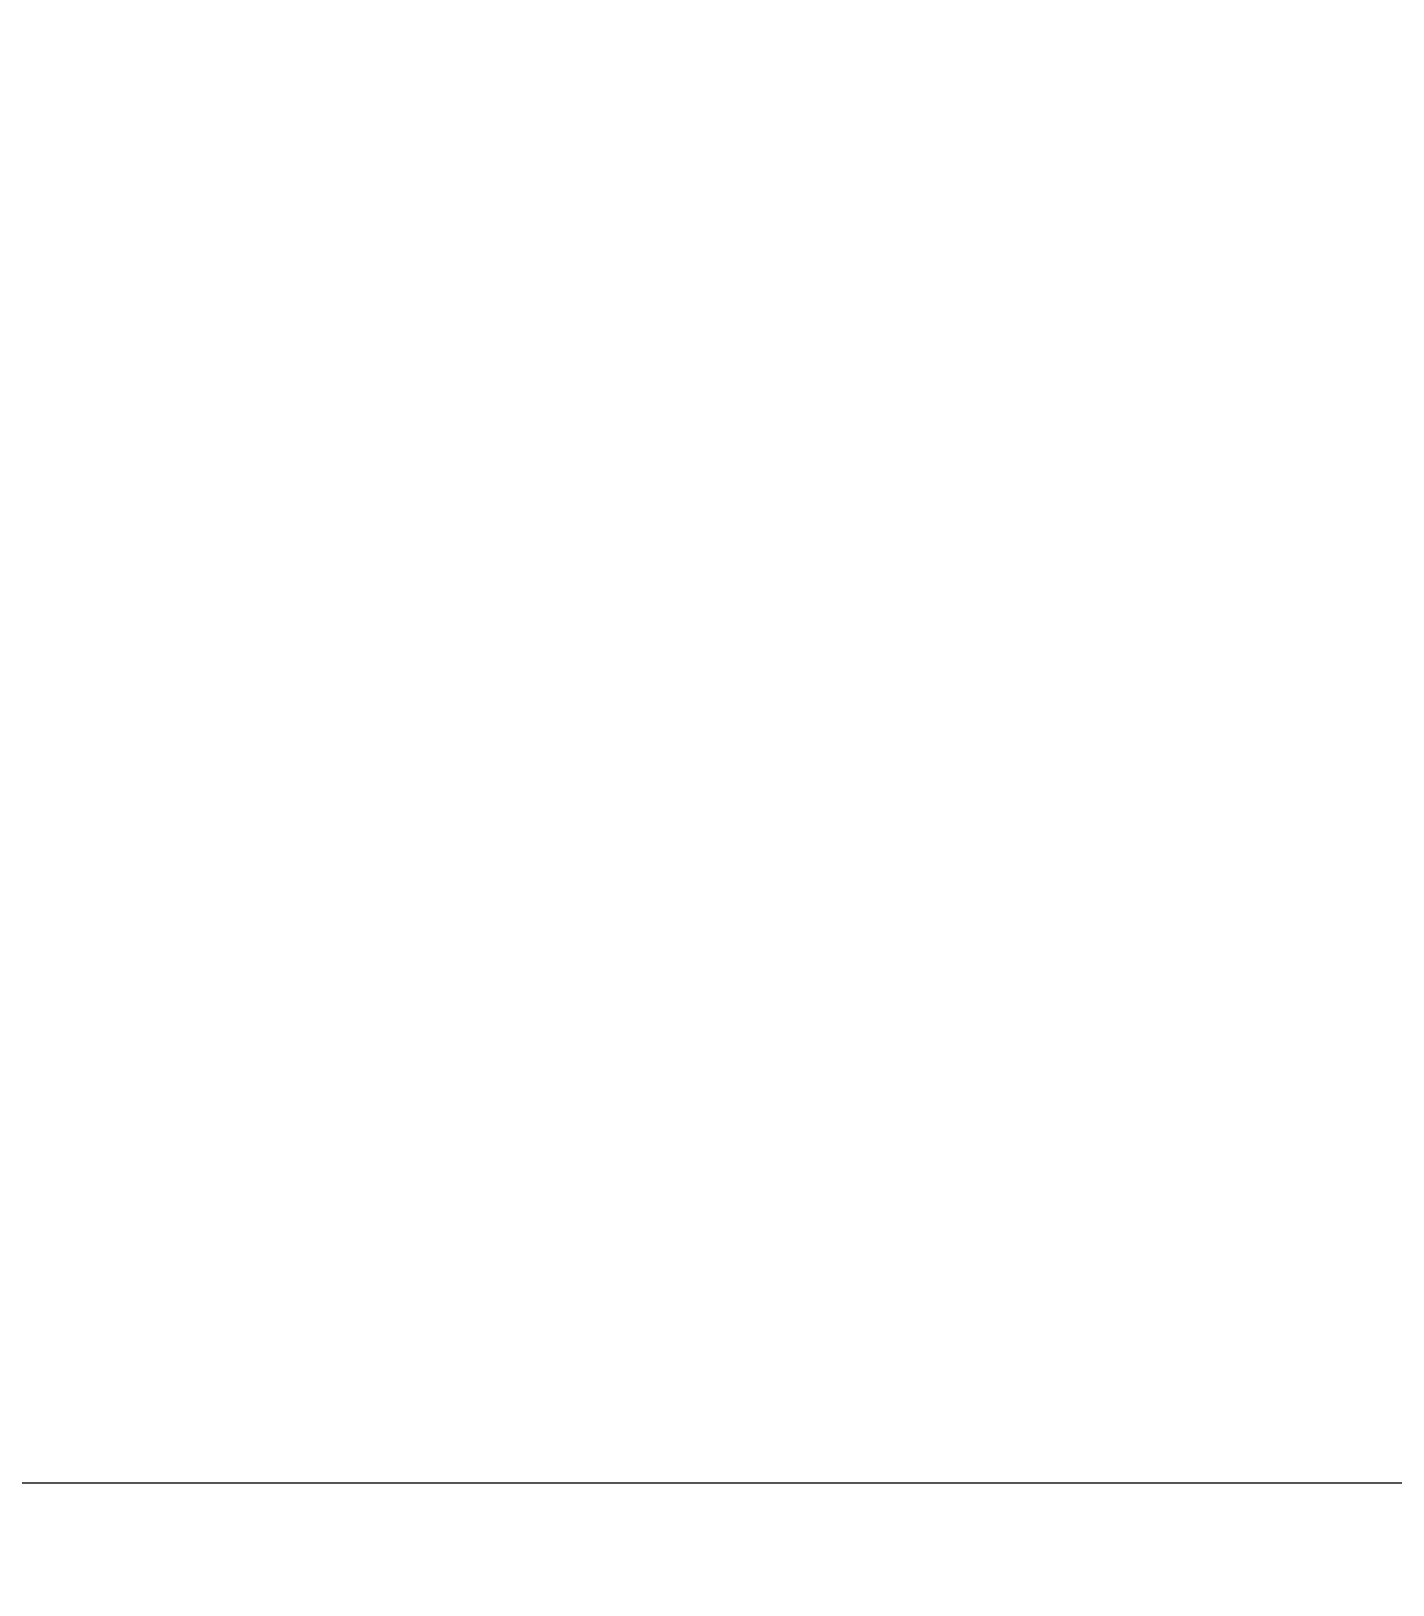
# Model space of a CAD drawing. Header units: millimetres. Extents: x -46397 to 283259, y -8690 to 23983.
# Drawn here: x -38877 to -38476.6, y -3126.4 to -2669.3 of the extents above; entities that cross this region are included whole.
import ezdxf

# ---------------------------------------------------------------- set-up
doc = ezdxf.new("R2010")
doc.units = ezdxf.units.MM
doc.layers.get('Defpoints').update_dxf_attribs({"lineweight": 0})
doc.layers.add('PHANTOM 2', color=8, linetype='Continuous', lineweight=0)
doc.styles.add('GHI CHÚ 1', font='isocp_IV25.ttf', dxfattribs={"width": 0.8})
doc.dimstyles.new('1-30SCALE', dxfattribs={"dimtxt": 75, "dimasz": 75, "dimexe": 37.5, "dimexo": 30, "dimgap": 30, "dimtad": 1, "dimtoh": 1, "dimdec": 0, "dimdsep": 46, "dimtxsty": 'GHI CHÚ 1', "dimcen": 0.09, "dimclrd": 256, "dimclre": 256, "dimclrt": 2, "dimadec": 0, "dimazin": 0, "dimtfac": 1, "dimtdec": 0, "dimtofl": 0, "dimtmove": 0, "dimatfit": 3, "dimfxl": 1, "dimlwd": 0, "dimlwe": 0, "dimarcsym": 0})

# ---------------------------------------------------------------- blocks, each defined once
blk = doc.blocks.new('*D1628')
at = {"layer": 'Defpoints', "color": 0, "transparency": 16777216}
for p in [(-39997.05, -2669.31, -1.5), (-38227.23, -2678.97, -1.5), (-38227.23, -3096.41)]:
    blk.add_point(p, dxfattribs=at)
at = {"layer": 'PHANTOM 2', "linetype": 'Continuous', "lineweight": 0, "transparency": 16777216}
for p, q in [((-39997.05, -2699.31), (-39997.05, -3126.41)), ((-38227.23, -2708.97), (-38227.23, -3126.41)), ((-39907.05, -3096.41), (-38317.23, -3096.41))]:
    blk.add_line(p, q, dxfattribs=at)
at = {"layer": 'PHANTOM 2', "transparency": 16777216}
for points in [[(-39907.05, -3081.41), (-39907.05, -3111.41), (-39997.05, -3096.41)], [(-38317.23, -3081.41), (-38317.23, -3111.41), (-38227.23, -3096.41)]]:
    blk.add_solid(points, dxfattribs=at)
at = {"layer": 'PHANTOM 2', "color": 2, "transparency": 16777216, "insert": (-39397.28, -3017.57), "char_height": 95, "attachment_point": 5, "style": 'GHI CHÚ 1'}
blk.add_mtext('1770', dxfattribs=at)

msp = doc.modelspace()

# ---------------------------------------------------------------- dimensions: what is measured, and where the dimension line sits
at = {"layer": 'PHANTOM 2'}
dim = msp.add_linear_dim(base=(-38227.23, -3096.41), p1=(-39997.05, -2669.31, -1.5), p2=(-38227.23, -2678.97, -1.5), dimstyle='1-30SCALE', override={"dimtxt": 95, "dimasz": 90, "dimexe": 30, "dimtmove": 1}, dxfattribs=at)
dim.commit()
dim.dimension.update_dxf_attribs({"geometry": '*D1628', "text_midpoint": (-39397.28, -3096.93), "dimtype": 160})

doc.saveas('drawing.dxf')
